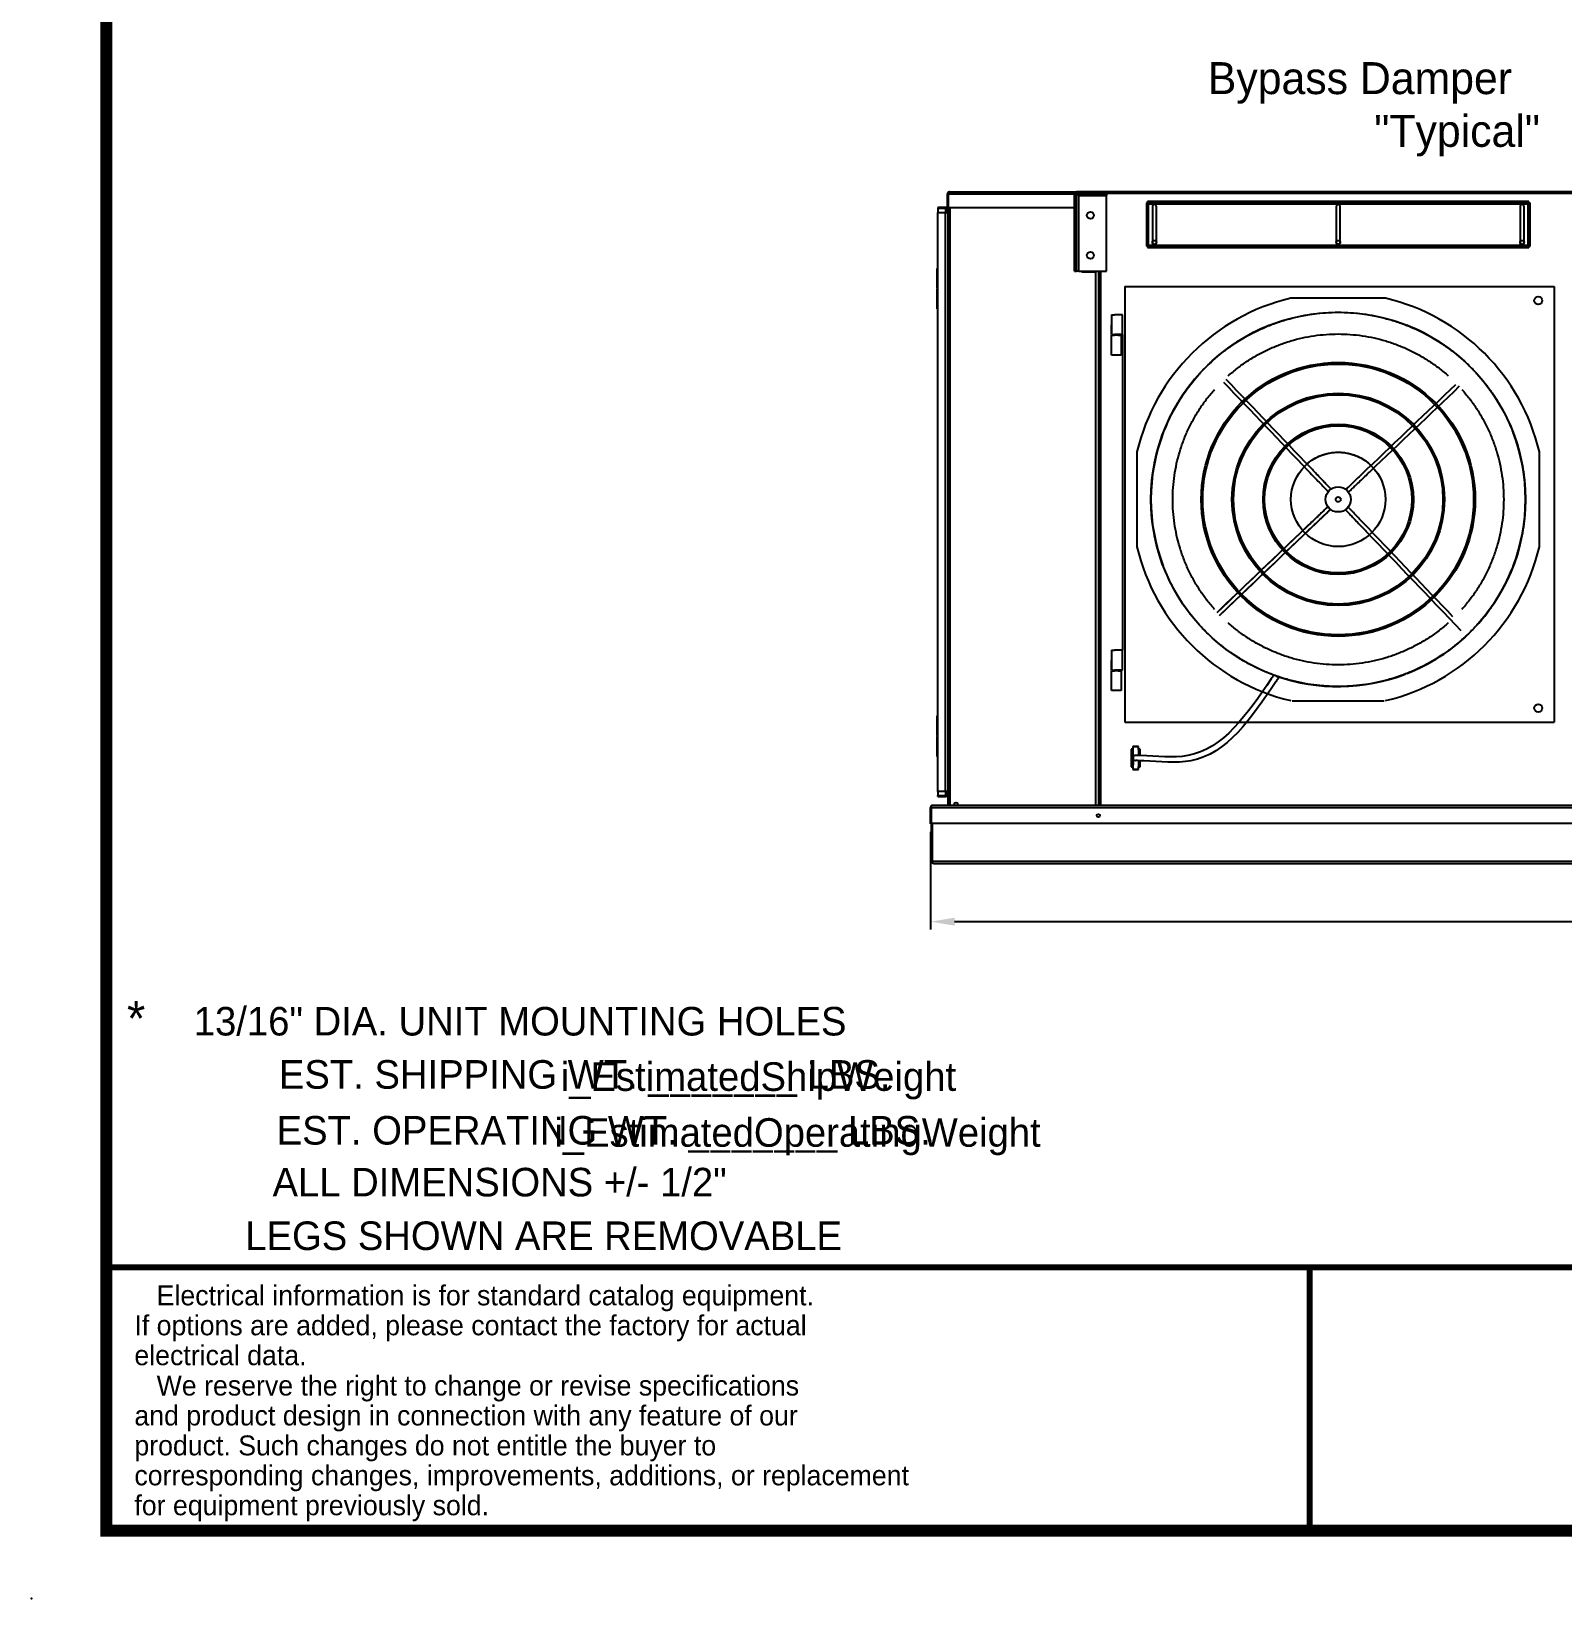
# Model space of a CAD drawing. Header units: inches. Extents: x 547 to 857, y 246 to 442.
# Drawn here: x 547.3 to 643.1, y 245.7 to 343.7 of the extents above; entities that cross this region are included whole.
import ezdxf
from ezdxf.enums import TextEntityAlignment as Align

# ---------------------------------------------------------------- set-up
doc = ezdxf.new("R2010")
doc.units = ezdxf.units.IN
doc.header["$MEASUREMENT"] = 0
doc.header["$PDSIZE"] = -1
doc.dimstyles.new('RAE Solutions', dxfattribs={"dimtxt": 2, "dimasz": 1.5, "dimexe": 0.5, "dimexo": 0.5, "dimgap": 0.5, "dimtad": 0, "dimtih": 1, "dimtoh": 1, "dimdec": 3, "dimrnd": 0.125, "dimzin": 1, "dimdsep": 46, "dimlunit": 5, "dimtxsty": 'Standard', "dimcen": 0.09, "dimadec": 0, "dimazin": 0, "dimtfac": 1, "dimtdec": 3, "dimtofl": 0, "dimtmove": 0, "dimatfit": 3, "dimfxl": 1, "dimtolj": 1, "dimtzin": 1, "dimarcsym": 0})

# ---------------------------------------------------------------- blocks, each defined once
blk = doc.blocks.new('*D211')
at = {"color": 0, "lineweight": -2}
for p, q in [((603.557, 293.643), (603.557, 287.522)), ((714.548, 293.77), (714.548, 287.522)), ((605.057, 288.022), (656.885, 288.022)), ((713.048, 288.022), (661.219, 288.022))]:
    blk.add_line(p, q, dxfattribs=at)
at = {"color": 0}
for points in [[(605.057, 288.272), (605.057, 287.772), (603.557, 288.022)], [(713.048, 288.272), (713.048, 287.772), (714.548, 288.022)]]:
    blk.add_solid(points, dxfattribs=at)
at = {"layer": 'Defpoints', "color": 0}
for p in [(714.548, 294.27), (603.557, 294.143), (714.548, 288.022)]:
    blk.add_point(p, dxfattribs=at)
at = {"color": 0, "insert": (659.052, 288.022), "char_height": 2, "attachment_point": 5}
blk.add_mtext('\\A1;111', dxfattribs=at)

msp = doc.modelspace()

# ---------------------------------------------------------------- linework, layer by layer
at = {"linetype": 'Continuous', "lineweight": 25}
for p, q in [((604.5953, 333.5552), (604.6453, 333.5552)), ((604.5953, 333.5552), (604.5953, 332.6882)), ((604.5953, 333.5552), (604.6453, 333.5552)), ((604.5953, 333.5552), (604.5953, 332.6882)), ((604.6453, 333.5552), (604.6453, 332.6882)), ((604.6453, 333.5552), (604.6524, 333.5552)), ((604.6453, 333.5552), (604.6453, 332.6882)), ((604.6453, 333.5552), (604.6524, 333.5552)), ((604.6524, 333.5552), (604.6524, 332.6882)), ((612.552, 333.5552), (604.6524, 333.5552)), ((604.6524, 333.5552), (604.6524, 332.6882)), ((612.552, 333.5552), (604.6524, 333.5552)), ((604.7283, 333.6882), (612.6891, 333.6882)), ((604.7283, 333.6882), (612.6891, 333.6882)), ((612.552, 333.5882), (612.682, 333.5882)), ((612.552, 329.7253), (612.552, 333.5882)), ((612.552, 333.5882), (612.682, 333.5882)), ((612.552, 329.7253), (612.552, 333.5882)), ((612.682, 329.7253), (612.682, 333.5882)), ((612.682, 329.7253), (612.682, 333.5882)), ((612.6891, 333.5953), (612.6891, 333.7253)), ((612.6891, 333.7253), (614.552, 333.7253)), ((612.6891, 333.5953), (612.6891, 333.7253)), ((612.6891, 333.7253), (614.552, 333.7253)), ((612.6891, 333.5953), (614.552, 333.5953)), ((612.6891, 333.5953), (614.552, 333.5953)), ((612.7532, 333.5552), (612.7197, 333.5552)), ((612.7532, 333.5552), (612.7197, 333.5552)), ((614.552, 333.5953), (614.552, 333.7253)), ((614.552, 333.5953), (614.552, 333.7253)), ((614.552, 333.7253), (703.552, 333.7253)), ((614.552, 333.5953), (614.552, 333.4613)), ((614.552, 333.5953), (614.552, 333.4613)), ((703.552, 333.5923), (614.552, 333.5923)), ((604.0043, 332.7252), (604.0043, 332.6622)), ((604.4833, 332.7252), (604.0043, 332.7252)), ((604.0043, 332.7252), (604.0043, 332.6622)), ((604.4833, 332.7252), (604.0043, 332.7252)), ((604.4833, 332.6622), (604.0043, 332.6622)), ((604.0043, 332.6622), (604.0043, 332.4122)), ((604.4833, 332.6622), (604.0043, 332.6622)), ((604.0043, 332.6622), (604.0043, 332.4122)), ((604.4833, 332.6622), (604.4833, 332.7252)), ((604.4833, 332.6622), (604.4833, 332.7252)), ((604.4833, 332.6622), (604.4833, 332.4122)), ((604.4833, 332.6622), (604.4833, 332.4122)), ((604.5663, 332.4122), (604.5663, 332.6622)), ((604.6034, 332.6622), (604.5663, 332.6622)), ((604.5663, 332.4122), (604.5663, 332.6622)), ((604.6034, 332.6622), (604.5663, 332.6622)), ((604.5953, 332.6882), (604.6453, 332.6882)), ((604.5953, 332.6882), (604.6453, 332.6882)), ((604.6293, 332.6622), (604.6034, 332.6622)), ((604.6293, 332.6622), (604.6034, 332.6622)), ((604.6293, 332.4122), (604.6293, 332.6622)), ((604.6293, 332.4122), (604.6293, 332.6622)), ((604.6453, 295.2813), (604.6453, 332.6882)), ((604.6453, 295.2813), (604.6453, 332.6882)), ((612.552, 332.6882), (604.6524, 332.6882)), ((612.552, 332.6882), (604.6524, 332.6882)), ((604.7783, 295.2813), (604.7783, 332.6882)), ((604.7783, 295.2813), (604.7783, 332.6882)), ((612.816, 333.4613), (612.816, 328.7253)), ((612.816, 333.4613), (614.552, 333.4613)), ((612.816, 333.4613), (612.816, 328.7253)), ((612.816, 333.4613), (614.552, 333.4613)), ((614.552, 328.7253), (614.552, 333.4613)), ((614.552, 328.7253), (614.552, 333.4613)), ((617.052, 333.0061), (617.052, 330.2868)), ((617.102, 333.0061), (617.052, 333.0061)), ((617.102, 333.0061), (617.102, 330.2868)), ((617.1299, 333.034), (617.1299, 333.084)), ((640.9742, 333.084), (617.1299, 333.084)), ((640.9742, 333.034), (617.1299, 333.034)), ((617.185, 332.951), (640.919, 332.951)), ((617.185, 330.342), (617.185, 332.951)), ((617.427, 332.7715), (617.427, 330.5215)), ((617.677, 330.5215), (617.677, 332.7715)), ((628.927, 332.7715), (628.927, 330.5215)), ((629.177, 330.5215), (629.177, 332.7715)), ((640.427, 332.7715), (640.427, 330.5215)), ((640.677, 330.5215), (640.677, 332.7715)), ((640.919, 332.951), (640.919, 330.342)), ((640.9742, 333.034), (640.9742, 333.084)), ((641.002, 333.0061), (641.052, 333.0061)), ((641.002, 330.2868), (641.002, 333.0061)), ((641.052, 330.2868), (641.052, 333.0061)), ((604.0043, 296.1622), (604.0043, 332.4122)), ((604.0043, 332.4122), (604.4833, 332.4122)), ((604.0043, 296.1622), (604.0043, 332.4122)), ((604.0043, 332.4122), (604.4833, 332.4122)), ((604.4833, 296.1622), (604.4833, 332.4122)), ((604.4833, 332.4122), (604.6034, 332.4122)), ((604.4833, 296.1622), (604.4833, 332.4122)), ((604.4833, 332.4122), (604.6034, 332.4122)), ((604.6293, 332.4122), (604.6034, 332.4122)), ((604.6293, 332.4122), (604.6034, 332.4122)), ((604.6293, 332.4122), (604.6293, 296.1622)), ((604.6293, 332.4122), (604.6293, 296.1622)), ((612.552, 329.7253), (612.682, 329.7253)), ((612.552, 328.7253), (612.552, 329.7253)), ((612.552, 329.7253), (612.682, 329.7253)), ((612.552, 328.7253), (612.552, 329.7253)), ((612.682, 328.7253), (612.682, 329.7253)), ((612.682, 328.7253), (612.682, 329.7253)), ((617.102, 330.2868), (617.052, 330.2868)), ((617.1299, 330.259), (617.1299, 330.209)), ((617.1299, 330.259), (640.9742, 330.259)), ((617.1299, 330.209), (640.9742, 330.209)), ((640.919, 330.342), (617.185, 330.342)), ((640.9742, 330.259), (640.9742, 330.209)), ((641.002, 330.2868), (641.052, 330.2868)), ((603.9573, 327.6672), (603.9573, 328.9072)), ((604.0043, 328.9072), (603.9573, 328.9072)), ((603.9573, 327.6672), (603.9573, 328.9072)), ((604.0043, 328.9072), (603.9573, 328.9072)), ((612.552, 328.7253), (612.682, 328.7253)), ((612.552, 328.7253), (612.682, 328.7253)), ((612.816, 328.7253), (612.682, 328.7253)), ((612.816, 328.7253), (612.682, 328.7253)), ((612.816, 328.7253), (614.552, 328.7253)), ((612.816, 328.7253), (614.552, 328.7253)), ((613.0203, 328.7253), (613.0203, 328.6802)), ((613.0203, 328.7253), (613.0203, 328.6802)), ((613.0203, 328.6802), (613.8953, 328.6802)), ((613.0203, 328.6802), (613.8953, 328.6802)), ((613.052, 328.6802), (613.052, 328.7253)), ((613.052, 328.6802), (613.052, 328.7253)), ((613.8953, 328.6802), (613.8953, 328.7253)), ((613.8953, 328.6802), (613.8953, 328.7253)), ((613.8953, 295.2813), (613.8953, 328.6802)), ((613.8953, 295.2813), (613.8953, 328.6802)), ((614.052, 328.7253), (614.052, 295.2813)), ((614.052, 328.7253), (614.052, 295.2813)), ((614.185, 328.7253), (614.185, 295.2813)), ((614.185, 328.7253), (614.185, 295.2813)), ((604.0043, 327.6672), (603.9573, 327.6672)), ((604.0043, 327.6672), (603.9573, 327.6672)), ((603.9578, 326.3647), (603.9578, 327.6047)), ((604.0043, 327.6047), (603.9578, 327.6047)), ((603.9578, 326.3647), (603.9578, 327.6047)), ((604.0043, 327.6047), (603.9578, 327.6047)), ((603.973, 327.6672), (603.973, 327.6047)), ((603.973, 327.6672), (603.973, 327.6047)), ((604.6293, 327.6047), (604.6453, 327.6047)), ((604.6293, 327.6047), (604.6453, 327.6047)), ((615.7148, 327.7632), (615.7148, 300.5132)), ((615.7148, 327.7632), (642.5688, 327.7632)), ((642.5688, 327.7632), (642.5688, 300.5132)), ((626.1745, 327.0455), (626.0841, 327.035)), ((631.9296, 327.0455), (626.1745, 327.0455)), ((632.02, 327.035), (631.9296, 327.0455)), ((604.0043, 326.3647), (603.9578, 326.3647)), ((604.0043, 326.3647), (603.9578, 326.3647)), ((604.6293, 326.3647), (604.6453, 326.3647)), ((604.6293, 326.3647), (604.6453, 326.3647)), ((614.8813, 326.0082), (614.8813, 325.3736)), ((614.8813, 326.0082), (615.0688, 326.0082)), ((615.5688, 326.0082), (615.0688, 326.0082)), ((615.5688, 324.7682), (615.5688, 326.0082)), ((614.8713, 324.7682), (614.8713, 325.3736)), ((614.8713, 325.3736), (614.8813, 325.3736)), ((614.8713, 324.7682), (614.8813, 324.7682)), ((614.8808, 323.4782), (614.8808, 324.7182)), ((614.8808, 324.7182), (615.0683, 324.7182)), ((614.8813, 325.3736), (614.8813, 324.7682)), ((614.8813, 324.7682), (615.0688, 324.7682)), ((614.9278, 324.7682), (614.9278, 324.7182)), ((615.2873, 324.7182), (615.0683, 324.7182)), ((615.5688, 324.7682), (615.0688, 324.7682)), ((615.2873, 324.7182), (615.4748, 324.7182)), ((615.4278, 324.7182), (615.4278, 324.7682)), ((615.4748, 324.7182), (615.4748, 323.4782)), ((615.5688, 324.7682), (615.5688, 305.0082)), ((615.0683, 323.4782), (614.8808, 323.4782)), ((615.2873, 323.4782), (615.0683, 323.4782)), ((615.4748, 323.4782), (615.2873, 323.4782)), ((641.6505, 317.3246), (641.64, 317.415)), ((641.6506, 314.447), (641.6505, 317.3246)), ((616.4535, 314.447), (616.4536, 311.5694)), ((641.6505, 311.5694), (641.6506, 314.447)), ((616.4536, 311.5694), (616.4641, 311.4791)), ((641.64, 311.4791), (641.6505, 311.5694)), ((614.8713, 303.7682), (614.8713, 304.3736)), ((614.8713, 304.3736), (614.8813, 304.3736)), ((614.8813, 305.0082), (614.8813, 304.3736)), ((614.8813, 305.0082), (615.0688, 305.0082)), ((614.8813, 304.3736), (614.8813, 303.7682)), ((615.5688, 305.0082), (615.0688, 305.0082)), ((615.5688, 303.7682), (615.5688, 305.0082)), ((614.8713, 303.7682), (614.8813, 303.7682)), ((614.8808, 302.4782), (614.8808, 303.7182)), ((614.8808, 303.7182), (615.0683, 303.7182)), ((614.8813, 303.7682), (615.0688, 303.7682)), ((614.9278, 303.7682), (614.9278, 303.7182)), ((615.2873, 303.7182), (615.0683, 303.7182)), ((615.5688, 303.7682), (615.0688, 303.7682)), ((615.2873, 303.7182), (615.4748, 303.7182)), ((615.4278, 303.7182), (615.4278, 303.7682)), ((615.4748, 303.7182), (615.4748, 302.4782)), ((615.0683, 302.4782), (614.8808, 302.4782)), ((615.2873, 302.4782), (615.0683, 302.4782)), ((615.4748, 302.4782), (615.2873, 302.4782)), ((626.1745, 301.8486), (631.9296, 301.8486)), ((603.9573, 299.6672), (603.9573, 300.9072)), ((604.0043, 300.9072), (603.9573, 300.9072)), ((603.9573, 299.6672), (603.9573, 300.9072)), ((604.0043, 300.9072), (603.9573, 300.9072)), ((615.7148, 300.5132), (642.5688, 300.5132)), ((604.0043, 299.6672), (603.9573, 299.6672)), ((604.0043, 299.6672), (603.9573, 299.6672)), ((603.9578, 298.3647), (603.9578, 299.6047)), ((604.0043, 299.6047), (603.9578, 299.6047)), ((603.9578, 298.3647), (603.9578, 299.6047)), ((604.0043, 299.6047), (603.9578, 299.6047)), ((603.973, 299.6672), (603.973, 299.6047)), ((603.973, 299.6672), (603.973, 299.6047)), ((604.6293, 299.6047), (604.6453, 299.6047)), ((604.6293, 299.6047), (604.6453, 299.6047)), ((604.0043, 298.3647), (603.9578, 298.3647)), ((604.0043, 298.3647), (603.9578, 298.3647)), ((604.6293, 298.3647), (604.6453, 298.3647)), ((604.6293, 298.3647), (604.6453, 298.3647)), ((616.1053, 298.8067), (616.1053, 297.7217)), ((616.2003, 298.8067), (616.1053, 298.8067)), ((616.1153, 298.8067), (616.1153, 297.9917)), ((616.2103, 298.8067), (616.1153, 298.8067)), ((616.1153, 298.7967), (616.1153, 297.7317)), ((616.2103, 298.7967), (616.1153, 298.7967)), ((616.5603, 298.9817), (616.2003, 298.9817)), ((616.2003, 298.9817), (616.2003, 298.8067)), ((616.5503, 298.9817), (616.2103, 298.9817)), ((616.2103, 298.9817), (616.2103, 298.8067)), ((616.5503, 298.9717), (616.2103, 298.9717)), ((616.2103, 298.9717), (616.2103, 298.7967)), ((616.2103, 298.7967), (616.2103, 297.7317)), ((616.5503, 298.8067), (616.5503, 298.9817)), ((616.5503, 298.7967), (616.5503, 298.9717)), ((616.6453, 298.8067), (616.5503, 298.8067)), ((616.6453, 298.7967), (616.5503, 298.7967)), ((616.5503, 298.7967), (616.5503, 298.4226)), ((616.5603, 298.8067), (616.5603, 298.9817)), ((616.6553, 298.8067), (616.5603, 298.8067)), ((616.6453, 298.4193), (616.6453, 298.8067)), ((616.6453, 298.4193), (616.6453, 298.7967)), ((616.6453, 298.5577), (616.6453, 298.4193)), ((616.6553, 298.419), (616.6553, 298.8067)), ((616.1053, 297.7217), (616.2003, 297.7217)), ((616.1153, 297.9917), (616.2253, 297.9917)), ((616.2253, 297.8417), (616.1153, 297.8417)), ((616.1153, 297.8417), (616.1153, 297.7417)), ((616.1153, 297.7417), (616.2103, 297.7417)), ((616.1153, 297.7317), (616.2103, 297.7317)), ((616.2003, 297.7217), (616.2003, 297.5467)), ((616.2003, 297.5467), (616.5603, 297.5467)), ((616.2103, 297.7417), (616.2103, 297.5667)), ((616.2103, 297.7317), (616.2103, 297.5567)), ((616.2103, 297.5667), (616.5503, 297.5667)), ((616.2103, 297.5567), (616.5503, 297.5567)), ((616.2253, 297.9917), (616.2253, 297.8417)), ((616.5503, 298.098), (616.5503, 297.7317)), ((616.5503, 297.5667), (616.5503, 297.7417)), ((616.5503, 297.7417), (616.6453, 297.7417)), ((616.5503, 297.5567), (616.5503, 297.7317)), ((616.5503, 297.7317), (616.6453, 297.7317)), ((616.5603, 297.7217), (616.6553, 297.7217)), ((616.5603, 297.5467), (616.5603, 297.7217)), ((616.6453, 297.7417), (616.6453, 298.0957)), ((616.6453, 297.7317), (616.6453, 298.0957)), ((616.6553, 297.7217), (616.6553, 298.0954)), ((603.6065, 295.2813), (603.6065, 295.3053)), ((603.6065, 295.3053), (604.6065, 295.3053)), ((603.6065, 295.2813), (603.6065, 295.3053)), ((603.6065, 295.3053), (604.6065, 295.3053)), ((603.6065, 295.1483), (603.6065, 295.2813)), ((714.4975, 295.2813), (603.6065, 295.2813)), ((603.6065, 295.1483), (603.6065, 295.2813)), ((604.369, 295.3018), (603.6895, 295.3018)), ((603.6895, 295.3018), (603.6895, 295.2813)), ((604.369, 295.3018), (603.6895, 295.3018)), ((603.6895, 295.3018), (603.6895, 295.2813)), ((604.4833, 296.1622), (604.0043, 296.1622)), ((604.0043, 296.1622), (604.0043, 295.9122)), ((604.4833, 296.1622), (604.0043, 296.1622)), ((604.0043, 296.1622), (604.0043, 295.9122)), ((604.0043, 295.8492), (604.0043, 295.9122)), ((604.0043, 295.9122), (604.4833, 295.9122)), ((604.0043, 295.8492), (604.0043, 295.9122)), ((604.0043, 295.9122), (604.4833, 295.9122)), ((604.0043, 295.8492), (604.4833, 295.8492)), ((604.0043, 295.8492), (604.4833, 295.8492)), ((604.369, 295.3018), (604.369, 295.2813)), ((604.369, 295.3018), (604.369, 295.2813)), ((604.6034, 296.1622), (604.4833, 296.1622)), ((604.4833, 296.1622), (604.4833, 295.9122)), ((604.6034, 296.1622), (604.4833, 296.1622)), ((604.4833, 296.1622), (604.4833, 295.9122)), ((604.4833, 295.9122), (604.4833, 295.8492)), ((604.4833, 295.9122), (604.4833, 295.8492)), ((604.5663, 295.9122), (604.5663, 296.1622)), ((604.5663, 295.9122), (604.5663, 296.1622)), ((604.6034, 295.9122), (604.5663, 295.9122)), ((604.6034, 295.9122), (604.5663, 295.9122)), ((604.6293, 296.1622), (604.6034, 296.1622)), ((604.6293, 296.1622), (604.6034, 296.1622)), ((604.6293, 295.9122), (604.6034, 295.9122)), ((604.6293, 295.9122), (604.6034, 295.9122)), ((604.6065, 295.2813), (604.6065, 295.3053)), ((604.6065, 295.3053), (604.6453, 295.3053)), ((604.6065, 295.2813), (604.6065, 295.3053)), ((604.6065, 295.3053), (604.6453, 295.3053)), ((604.6293, 295.9122), (604.6293, 296.1622)), ((604.6293, 295.9122), (604.6293, 296.1622)), ((603.5565, 294.1433), (603.5565, 295.1688)), ((603.6065, 295.1688), (603.5565, 295.1688)), ((603.5565, 294.1433), (603.5565, 295.1688)), ((603.6065, 295.1688), (603.5565, 295.1688)), ((603.6065, 294.1563), (603.6065, 295.1483)), ((603.6065, 294.1563), (603.6065, 295.1483)), ((714.4975, 295.1483), (603.6065, 295.1483)), ((603.6065, 294.1433), (603.5565, 294.1433)), ((603.6065, 294.1433), (603.5565, 294.1433)), ((603.6065, 294.1433), (603.6065, 294.1563)), ((603.6065, 294.1433), (603.6065, 294.1563)), ((714.4405, 294.1563), (603.6065, 294.1563)), ((603.6065, 291.8018), (603.6065, 294.1433)), ((603.6065, 291.8018), (603.6065, 294.1433)), ((603.6565, 291.8018), (603.6565, 294.1563)), ((603.6565, 291.8018), (603.6565, 294.1563)), ((603.6636, 291.8018), (603.6636, 294.1563)), ((603.6636, 291.8018), (603.6636, 294.1563)), ((603.6065, 291.8018), (603.6565, 291.8018)), ((603.6065, 291.8018), (603.6565, 291.8018)), ((603.6636, 291.8018), (714.4405, 291.8018)), ((603.7395, 291.6688), (714.3645, 291.6688))]:
    msp.add_line(p, q, dxfattribs=at)
for p, q in [((616.4641, 317.415), (616.4535, 314.447)), ((614.052, 295.1688), (704.052, 295.1688)), ((627.2594, 249.9162), (627.2594, 266.3797))]:
    msp.add_line(p, q)
for points, const_width in [([(551.9978, 249.9162), (853.0442, 249.9162), (853.0442, 438.0702), (551.9978, 438.0702), (551.9978, 249.9162)], 0.7526), ([(627.7043, 266.3797), (551.9978, 266.3797)], 0.3763), ([(853.0442, 266.3797), (627.2594, 266.3797), (627.2594, 249.9162)], 0.3763)]:
    msp.add_lwpolyline(points, dxfattribs=dict(const_width=const_width))
for centre, radius in [((613.552, 332.2253), 0.2188), ((613.552, 332.2253), 0.2188), ((617.552, 330.5342), 0.125), ((629.052, 330.5342), 0.125), ((640.552, 330.5342), 0.125), ((613.552, 329.7253), 0.2188), ((613.552, 329.7253), 0.2188), ((641.5688, 326.8882), 0.25), ((629.052, 314.447), 11.7126), ((629.052, 314.447), 8.5704), ((629.052, 314.447), 8.472), ((629.052, 314.447), 6.6478), ((629.052, 314.447), 6.5493), ((629.052, 314.447), 4.7037), ((629.052, 314.447), 4.6053), ((629.052, 314.447), 0.7874), ((629.052, 314.447), 0.1575), ((629.052, 314.447), 0.1575), ((641.5688, 301.3882), 0.25), ((605.1453, 295.3882), 0.0995), ((605.1453, 295.3882), 0.0995), ((614.052, 294.6563), 0.0995), ((614.052, 294.6563), 0.0995)]:
    msp.add_circle(centre, radius, dxfattribs=at)
msp.add_circle((629.052, 314.447), 2.9528)
for centre, radius, start, end in [((604.4833, 332.5792), 0.146, 34.645215, 90), ((604.4833, 332.5792), 0.146, 34.645215, 90), ((604.4833, 332.5792), 0.083, 0, 90), ((604.4833, 332.5792), 0.083, 0, 90), ((617.552, 332.7715), 0.125, 0, 180), ((629.052, 332.7715), 0.125, 0, 180), ((640.552, 332.7715), 0.125, 0, 180), ((617.552, 330.5215), 0.125, 180, 0), ((629.052, 330.5215), 0.125, 180, 0), ((640.552, 330.5215), 0.125, 180, 0), ((629.052, 314.447), 12.9331, 103.266671, 166.733329), ((629.052, 314.447), 12.9331, 13.266671, 76.733329), ((629.052, 314.447), 11.7147, 111.531341, 134.202639), ((629.052, 314.447), 11.7147, 45.797361, 68.468659), ((629.052, 314.447), 11.7147, 135.797361, 158.468659), ((629.052, 314.447), 11.7147, 159.099945, 200.900055), ((629.052, 314.447), 11.7147, 339.099945, 20.900055), ((629.052, 314.447), 12.9331, 193.266671, 256.733329), ((629.052, 314.447), 12.9331, 283.266671, 346.733329), ((629.052, 314.447), 11.7147, 315.797361, 338.468659), ((629.052, 314.447), 11.7147, 291.531341, 314.202639), ((629.052, 314.447), 11.7147, 250.653346, 290.900055), ((616.3803, 298.2642), 0.1631, 90, 270), ((603.6895, 295.1688), 0.133, 128.613238, 180), ((603.6895, 295.1688), 0.133, 128.613238, 180), ((603.6895, 295.1688), 0.133, 90, 122.235304), ((603.6895, 295.1688), 0.133, 90, 122.235304), ((604.4833, 295.9952), 0.083, 270, 0), ((604.4833, 295.9952), 0.083, 270, 0), ((604.4833, 295.9952), 0.146, 270, 325.354785), ((604.4833, 295.9952), 0.146, 270, 325.354785)]:
    msp.add_arc(centre, radius, start, end, dxfattribs=at)
for points, knots in [([(604.7283, 333.6882), (604.7137, 333.6868), (604.6819, 333.6837), (604.6413, 333.6596), (604.6113, 333.6229), (604.5972, 333.5873), (604.5958, 333.564), (604.5953, 333.5552)], [0, 0, 0, 0, 0.2277354, 0.4961981, 0.6891981, 0.8824378, 1, 1, 1, 1]), ([(604.7283, 333.6882), (604.7137, 333.6868), (604.6819, 333.6837), (604.6413, 333.6596), (604.6113, 333.6229), (604.5972, 333.5873), (604.5958, 333.564), (604.5953, 333.5552)], [0, 0, 0, 0, 0.2277354, 0.4961981, 0.6891981, 0.8824378, 1, 1, 1, 1]), ([(604.656, 333.5958), (604.6559, 333.5957), (604.6509, 333.5891), (604.6466, 333.5744), (604.6456, 333.5604), (604.6453, 333.5552)], [0, 0, 0, 0, 0.01734506, 0.63845093, 1, 1, 1, 1]), ([(604.656, 333.5958), (604.6559, 333.5957), (604.6509, 333.5891), (604.6466, 333.5744), (604.6456, 333.5604), (604.6453, 333.5552)], [0, 0, 0, 0, 0.01734506, 0.63845093, 1, 1, 1, 1]), ([(604.6524, 333.5552), (604.6529, 333.5657), (604.6538, 333.5863), (604.6587, 333.6147), (604.666, 333.6388), (604.6781, 333.6614), (604.6992, 333.6828), (604.7175, 333.6862), (604.7283, 333.6882)], [0, 0, 0, 0, 0.1398597, 0.2740293, 0.4037366, 0.5303409, 0.7251826, 1, 1, 1, 1]), ([(604.6524, 333.5552), (604.6529, 333.5657), (604.6538, 333.5863), (604.6587, 333.6147), (604.666, 333.6388), (604.6781, 333.6614), (604.6992, 333.6828), (604.7175, 333.6862), (604.7283, 333.6882)], [0, 0, 0, 0, 0.1398597, 0.2740293, 0.4037366, 0.5303409, 0.7251826, 1, 1, 1, 1]), ([(612.682, 333.5882), (612.6831, 333.5872), (612.6853, 333.5851), (612.7013, 333.5719), (612.7276, 333.5485), (612.7663, 333.5099), (612.7987, 333.4782), (612.816, 333.4613)], [0, 0, 0, 0, 0.1511523, 0.3020004, 0.4605084, 0.711982, 1, 1, 1, 1]), ([(612.682, 333.5882), (612.6831, 333.5872), (612.6853, 333.5851), (612.7013, 333.5719), (612.7276, 333.5485), (612.7663, 333.5099), (612.7987, 333.4782), (612.816, 333.4613)], [0, 0, 0, 0, 0.1511523, 0.3020004, 0.4605084, 0.711982, 1, 1, 1, 1]), ([(612.816, 333.4613), (612.8055, 333.4788), (612.7843, 333.514), (612.7526, 333.5583), (612.7208, 333.5892), (612.6997, 333.5933), (612.6891, 333.5953)], [0, 0, 0, 0, 0.2499997, 0.4999982, 0.7500043, 1, 1, 1, 1]), ([(612.816, 333.4613), (612.8055, 333.4788), (612.7843, 333.514), (612.7526, 333.5583), (612.7208, 333.5892), (612.6997, 333.5933), (612.6891, 333.5953)], [0, 0, 0, 0, 0.2499997, 0.4999982, 0.7500043, 1, 1, 1, 1]), ([(617.185, 332.951), (617.1749, 332.9553), (617.1546, 332.9638), (617.1282, 332.9767), (617.1095, 332.9896), (617.1026, 332.9994), (617.1021, 333.0049), (617.102, 333.0061)], [0, 0, 0, 0, 0.23320412, 0.4664972, 0.69976316, 0.93304216, 1, 1, 1, 1]), ([(617.1299, 333.034), (617.1342, 333.0329), (617.1428, 333.0307), (617.1556, 333.0139), (617.1685, 332.9896), (617.1783, 332.9668), (617.1838, 332.9539), (617.185, 332.951)], [0, 0, 0, 0, 0.2332227, 0.4664888, 0.6997676, 0.9330417, 1, 1, 1, 1]), ([(640.919, 332.951), (640.9233, 332.9611), (640.9319, 332.9814), (640.9448, 333.0078), (640.9576, 333.0265), (640.9675, 333.0334), (640.973, 333.0339), (640.9742, 333.034)], [0, 0, 0, 0, 0.2332176, 0.4664862, 0.6997632, 0.9330417, 1, 1, 1, 1]), ([(641.002, 333.0061), (641.001, 333.0018), (640.9988, 332.9933), (640.982, 332.9804), (640.9576, 332.9675), (640.9349, 332.9577), (640.9219, 332.9522), (640.919, 332.951)], [0, 0, 0, 0, 0.2332229, 0.4664916, 0.6997641, 0.9330449, 1, 1, 1, 1]), ([(617.102, 330.2868), (617.1031, 330.2911), (617.1053, 330.2997), (617.1221, 330.3125), (617.1465, 330.3254), (617.1692, 330.3352), (617.1821, 330.3407), (617.185, 330.342)], [0, 0, 0, 0, 0.2332183, 0.4664938, 0.6997772, 0.933042, 1, 1, 1, 1]), ([(617.185, 330.342), (617.1808, 330.3318), (617.1722, 330.3116), (617.1593, 330.2852), (617.1464, 330.2664), (617.1366, 330.2595), (617.1311, 330.2591), (617.1299, 330.259)], [0, 0, 0, 0, 0.2332232, 0.4664909, 0.6997687, 0.9330419, 1, 1, 1, 1]), ([(640.9742, 330.259), (640.9699, 330.26), (640.9613, 330.2622), (640.9485, 330.279), (640.9356, 330.3034), (640.9258, 330.3261), (640.9203, 330.3391), (640.919, 330.342)], [0, 0, 0, 0, 0.2332229, 0.4664903, 0.6997614, 0.9330409, 1, 1, 1, 1]), ([(640.919, 330.342), (640.9292, 330.3377), (640.9495, 330.3291), (640.9759, 330.3162), (640.9946, 330.3034), (641.0015, 330.2935), (641.0019, 330.288), (641.002, 330.2868)], [0, 0, 0, 0, 0.233225, 0.4664945, 0.6997631, 0.9330447, 1, 1, 1, 1]), ([(617.3425, 314.447), (617.3473, 314.7025), (617.357, 315.2134), (617.435, 315.9765), (617.5591, 316.7331), (617.7335, 317.4798), (617.956, 318.2136), (618.2261, 318.9313), (618.5426, 319.6297), (618.9041, 320.306), (619.309, 320.9571), (619.7556, 321.5804), (620.2421, 322.1732), (620.7662, 322.7328), (621.3259, 323.257), (621.9186, 323.7435), (622.5419, 324.1901), (623.1931, 324.595), (623.8694, 324.9565), (624.5678, 325.2729), (625.2855, 325.5431), (626.0192, 325.7656), (626.766, 325.9398), (627.5226, 326.0647), (628.2857, 326.1398), (629.052, 326.1649), (629.8184, 326.1398), (630.5815, 326.0647), (631.3381, 325.9398), (632.0849, 325.7656), (632.8186, 325.5431), (633.5363, 325.2729), (634.2347, 324.9565), (634.911, 324.595), (635.5622, 324.1901), (636.1854, 323.7435), (636.7782, 323.257), (637.3378, 322.7328), (637.862, 322.1732), (638.3485, 321.5804), (638.7951, 320.9571), (639.2, 320.306), (639.5615, 319.6297), (639.878, 318.9313), (640.1481, 318.2136), (640.3706, 317.4798), (640.5449, 316.7331), (640.6691, 315.9765), (640.7471, 315.2134), (640.7567, 314.7025), (640.7616, 314.447)], [0, 0, 0, 0, 0.0208333, 0.0416667, 0.0625, 0.0833333, 0.1041667, 0.125, 0.1458333, 0.1666667, 0.1875, 0.2083334, 0.2291667, 0.25, 0.2708334, 0.2916666, 0.3125, 0.3333333, 0.3541667, 0.375, 0.3958333, 0.4166666, 0.4375001, 0.4583333, 0.4791667, 0.5, 0.5208333, 0.5416667, 0.5625, 0.5833334, 0.6041667, 0.625, 0.6458334, 0.6666667, 0.6875, 0.7083334, 0.7291667, 0.75, 0.7708333, 0.7916667, 0.8125, 0.8333333, 0.8541667, 0.875, 0.8958333, 0.9166667, 0.9375, 0.9583333, 0.9791667, 1, 1, 1, 1]), ([(622.1648, 322.1758), (622.3558, 322.339), (622.7379, 322.6653), (623.3542, 323.1003), (623.9981, 323.4924), (624.6694, 323.8358), (625.3638, 324.1297), (626.0777, 324.3723), (626.8074, 324.5623), (627.549, 324.6988), (628.2985, 324.7809), (629.052, 324.8084), (629.8056, 324.7809), (630.5551, 324.6988), (631.2967, 324.5623), (632.0264, 324.3723), (632.7403, 324.1297), (633.4347, 323.8358), (634.106, 323.4924), (634.7499, 323.1003), (635.3662, 322.6653), (635.7483, 322.339), (635.9393, 322.1758)], [0, 0, 0, 0, 0.04999991, 0.09999992, 0.14999988, 0.19999993, 0.25, 0.30000004, 0.35000001, 0.40000012, 0.45000007, 0.49999985, 0.54999995, 0.5999999, 0.65000001, 0.69999997, 0.75000002, 0.80000009, 0.85, 0.89999996, 0.94999997, 1, 1, 1, 1]), ([(621.8722, 321.7894), (623.6285, 319.9515), (625.3849, 318.1136), (627.1412, 316.2757), (627.2517, 316.16), (627.4672, 315.9345), (627.7871, 315.5998), (628.0231, 315.3528), (628.1802, 315.1884), (628.2587, 315.1062), (628.343, 315.0181), (628.401, 314.9573), (628.4336, 314.9232)], [-4.0819958, -4.0819958, -4.0819958, -4.0819958, 0, 0, 0, 0.2569054, 0.5009392, 0.742315, 0.8045877, 0.8653534, 0.9244711, 1, 1, 1, 1]), ([(628.6041, 315.0867), (628.5796, 315.1124), (628.5244, 315.1702), (628.4385, 315.26), (628.3465, 315.3563), (628.2536, 315.4535), (628.1596, 315.5519), (627.9988, 315.7201), (627.7713, 315.9583), (627.5216, 316.2195), (627.3694, 316.3788), (627.3155, 316.4352), (627.3155, 316.4352), (627.3155, 316.4352), (627.3155, 316.4352), (625.5571, 318.2759), (623.7987, 320.1166), (622.0403, 321.9574)], [0, 0, 0, 0, 0.0569934, 0.1284733, 0.1996553, 0.2712092, 0.3445962, 0.4184681, 0.6452378, 0.8743866, 1, 1, 1, 1, 1, 1, 5.101091, 5.101091, 5.101091, 5.101091]), ([(618.6998, 314.447), (618.7051, 314.6982), (618.7157, 315.2006), (618.8009, 315.9501), (618.9366, 316.6917), (619.1268, 317.4213), (619.3693, 318.1353), (619.6633, 318.8296), (620.0067, 319.501), (620.3988, 320.1449), (620.8338, 320.7612), (621.1601, 321.1432), (621.3233, 321.3343)], [0, 0, 0, 0, 0.1, 0.2, 0.3, 0.4000001, 0.5, 0.6000001, 0.7000001, 0.8000001, 0.9000001, 1, 1, 1, 1]), ([(636.3943, 321.6269), (634.554, 319.8682), (632.7136, 318.1095), (630.8733, 316.3508), (630.7601, 316.2426), (630.537, 316.0295), (630.2048, 315.712), (629.9578, 315.476), (629.7934, 315.3189), (629.7112, 315.2403), (629.6248, 315.1577), (629.5657, 315.1012), (629.5333, 315.0703)], [-4.1105294, -4.1105294, -4.1105294, -4.1105294, 0, 0, 0, 0.2528246, 0.4982351, 0.7409713, 0.8035953, 0.8647041, 0.924154, 0.9963735, 0.9963735, 0.9963735, 0.9963735]), ([(629.6965, 314.8995), (629.7205, 314.9225), (629.7768, 314.9762), (629.865, 315.0605), (629.9613, 315.1526), (630.0585, 315.2455), (630.1569, 315.3395), (630.3251, 315.5002), (630.5633, 315.7278), (630.8256, 315.9785), (630.986, 316.1318), (631.0434, 316.1867), (631.0434, 316.1867), (631.0434, 316.1867), (631.0434, 316.1867), (632.9111, 317.9726), (634.7787, 319.7586), (636.6463, 321.5445)], [0.0036723, 0.0036723, 0.0036723, 0.0036723, 0.0570282, 0.1283208, 0.1993194, 0.2706881, 0.3438843, 0.4175641, 0.6437447, 0.8722989, 1, 1, 1, 1, 1, 1, 5.1531428, 5.1531428, 5.1531428, 5.1531428]), ([(636.7808, 321.3343), (636.944, 321.1432), (637.2703, 320.7612), (637.7053, 320.1449), (638.0974, 319.501), (638.4408, 318.8296), (638.7348, 318.1353), (638.9773, 317.4213), (639.1675, 316.6917), (639.3031, 315.9501), (639.3884, 315.2006), (639.399, 314.6982), (639.4042, 314.447)], [0, 0, 0, 0, 0.1, 0.1999999, 0.3, 0.4, 0.5, 0.6, 0.7, 0.8, 0.9, 1, 1, 1, 1]), ([(627.1002, 316.6604), (627.1697, 316.7193), (627.3179, 316.8451), (627.5692, 317.0062), (627.8453, 317.148), (628.1353, 317.2596), (628.4352, 317.3398), (628.7419, 317.3904), (628.9487, 317.3966), (629.052, 317.3998)], [0, 0, 0, 0, 0.1279186, 0.2732661, 0.4186119, 0.5639605, 0.7093065, 0.8546544, 1, 1, 1, 1]), ([(629.052, 317.3998), (629.1554, 317.3967), (629.3622, 317.3904), (629.6689, 317.3398), (629.9689, 317.2597), (630.2586, 317.1478), (630.5355, 317.0068), (630.7943, 316.8359), (630.9838, 316.6887), (631.0784, 316.5915), (631.1009, 316.5684)], [0, 0, 0, 0, 0.1367586, 0.2735174, 0.4102743, 0.5470337, 0.6837905, 0.8205489, 0.9573069, 1, 1, 1, 1]), ([(640.7616, 314.447), (640.7567, 314.1916), (640.7471, 313.6806), (640.6691, 312.9175), (640.5449, 312.161), (640.3706, 311.4142), (640.1481, 310.6804), (639.878, 309.9628), (639.5615, 309.2643), (639.2, 308.5881), (638.7951, 307.9369), (638.3485, 307.3136), (637.862, 306.7209), (637.3378, 306.1612), (636.7782, 305.6371), (636.1854, 305.1506), (635.5622, 304.704), (634.911, 304.299), (634.2347, 303.9376), (633.5363, 303.6211), (632.8186, 303.351), (632.0849, 303.1284), (631.3381, 302.9543), (630.5815, 302.8294), (629.8184, 302.7542), (629.052, 302.7291), (628.2857, 302.7542), (627.5226, 302.8294), (626.766, 302.9543), (626.0192, 303.1284), (625.2855, 303.351), (624.5678, 303.6211), (623.8694, 303.9376), (623.1931, 304.299), (622.5419, 304.704), (621.9186, 305.1506), (621.3259, 305.6371), (620.7662, 306.1612), (620.2421, 306.7209), (619.7556, 307.3136), (619.309, 307.9369), (618.9041, 308.5881), (618.5426, 309.2643), (618.2261, 309.9628), (617.956, 310.6804), (617.7335, 311.4142), (617.5591, 312.161), (617.435, 312.9175), (617.357, 313.6806), (617.3473, 314.1916), (617.3425, 314.447)], [0, 0, 0, 0, 0.0208333, 0.0416667, 0.0625, 0.0833333, 0.1041667, 0.125, 0.1458333, 0.1666667, 0.1875, 0.2083333, 0.2291667, 0.25, 0.2708333, 0.2916666, 0.3125, 0.3333333, 0.3541666, 0.375, 0.3958333, 0.4166666, 0.4375, 0.4583333, 0.4791667, 0.5, 0.5208333, 0.5416667, 0.5624999, 0.5833334, 0.6041667, 0.625, 0.6458333, 0.6666667, 0.6875, 0.7083334, 0.7291666, 0.75, 0.7708333, 0.7916666, 0.8125, 0.8333333, 0.8541667, 0.875, 0.8958333, 0.9166667, 0.9375, 0.9583333, 0.9791667, 1, 1, 1, 1]), ([(621.3233, 307.5598), (621.1601, 307.7508), (620.8338, 308.1329), (620.3988, 308.7492), (620.0067, 309.3931), (619.6633, 310.0644), (619.3693, 310.7588), (619.1268, 311.4727), (618.9366, 312.2024), (618.8009, 312.944), (618.7157, 313.6935), (618.7051, 314.1959), (618.6998, 314.447)], [0, 0, 0, 0, 0.0999999, 0.1999999, 0.2999999, 0.3999999, 0.5, 0.5999999, 0.7, 0.8, 0.9, 1, 1, 1, 1]), ([(628.4125, 313.9993), (628.3868, 313.9747), (628.329, 313.9194), (628.2391, 313.8335), (628.1427, 313.7415), (628.0455, 313.6486), (627.9471, 313.5545), (627.779, 313.3938), (627.5408, 313.1662), (627.2794, 312.9164), (627.1199, 312.764), (627.0634, 312.71), (625.1956, 310.9251), (623.3279, 309.1402), (621.4601, 307.3553)], [0, 0, 0, 0, 0.0571103, 0.1285494, 0.1996939, 0.2712092, 0.3445558, 0.4183871, 0.6450323, 0.874058, 1, 1, 1, 5.1585115, 5.1585115, 5.1585115, 5.1585115]), ([(636.2319, 307.1047), (634.4751, 308.9432), (632.7182, 310.7816), (630.9614, 312.62), (630.8513, 312.7351), (630.6363, 312.9601), (630.317, 313.2943), (630.081, 313.5413), (629.9239, 313.7057), (629.8454, 313.7878), (629.7613, 313.8758), (629.7033, 313.9364), (629.6709, 313.9704)], [-4.0895412, -4.0895412, -4.0895412, -4.0895412, 0, 0, 0, 0.2561027, 0.5005159, 0.7422669, 0.8046364, 0.8654965, 0.9247061, 1, 1, 1, 1]), ([(639.4042, 314.447), (639.399, 314.1959), (639.3884, 313.6935), (639.3031, 312.944), (639.1675, 312.2024), (638.9773, 311.4727), (638.7348, 310.7588), (638.4408, 310.0644), (638.0974, 309.3931), (637.7053, 308.7492), (637.2703, 308.1329), (636.944, 307.7508), (636.7808, 307.5598)], [0, 0, 0, 0, 0.10000001, 0.20000001, 0.30000005, 0.40000004, 0.49999999, 0.59999998, 0.70000005, 0.80000007, 0.90000005, 1, 1, 1, 1]), ([(621.6234, 307.1847), (623.49, 308.9685), (625.3566, 310.7522), (627.2232, 312.536), (627.3389, 312.6466), (627.5645, 312.8622), (627.8993, 313.182), (628.1463, 313.4181), (628.3107, 313.5752), (628.3928, 313.6537), (628.4807, 313.7377), (628.5411, 313.7954), (628.5749, 313.8277)], [-4.1481599, -4.1481599, -4.1481599, -4.1481599, 0, 0, 0, 0.2572, 0.5013761, 0.7428914, 0.8052003, 0.8660018, 0.9251526, 1, 1, 1, 1]), ([(629.4997, 313.8076), (629.5243, 313.7819), (629.5796, 313.724), (629.6655, 313.6341), (629.7576, 313.5377), (629.8505, 313.4405), (629.9445, 313.3421), (630.1053, 313.174), (630.3328, 312.9358), (630.583, 312.674), (630.7357, 312.5142), (630.7901, 312.4573), (632.7708, 310.3846), (634.7514, 308.312), (636.732, 306.2393)], [0, 0, 0, 0, 0.057144, 0.1285215, 0.1996015, 0.2710529, 0.3443346, 0.4181006, 0.6445454, 0.8733658, 1, 1, 1, 5.6105371, 5.6105371, 5.6105371, 5.6105371]), ([(635.9393, 306.7183), (635.7483, 306.5551), (635.3662, 306.2288), (634.7499, 305.7938), (634.106, 305.4017), (633.4347, 305.0582), (632.7403, 304.7643), (632.0264, 304.5218), (631.2967, 304.3317), (630.5551, 304.1953), (629.8056, 304.1131), (629.052, 304.0857), (628.2985, 304.1131), (627.549, 304.1953), (626.8074, 304.3317), (626.0777, 304.5218), (625.3638, 304.7643), (624.6694, 305.0582), (623.9981, 305.4017), (623.3542, 305.7938), (622.7379, 306.2288), (622.3558, 306.5551), (622.1648, 306.7183)], [0, 0, 0, 0, 0.05000005, 0.10000004, 0.15000001, 0.19999991, 0.24999998, 0.30000002, 0.35, 0.4000001, 0.45000005, 0.50000015, 0.54999993, 0.59999988, 0.64999998, 0.69999996, 0.75000001, 0.80000007, 0.85000011, 0.90000008, 0.95000007, 1, 1, 1, 1]), ([(625.3557, 303.3308), (625.3274, 303.289), (625.2991, 303.2473), (625.2708, 303.2056), (625.2708, 303.2056), (625.2708, 303.2056), (625.2708, 303.2056), (625.2462, 303.1692), (625.2216, 303.1329), (625.197, 303.0966), (625.1803, 303.072), (625.1636, 303.0474), (625.147, 303.0227), (623.6182, 300.7664), (621.4682, 297.593), (617.7123, 298.0692), (616.5478, 298.0987), (616.3758, 298.1011)], [-0.3298403, -0.3298403, -0.3298403, -0.3298403, -0.195731, -0.195731, -0.195731, -0.195731, -0.195731, -0.195731, -0.079089, -0.079089, -0.079089, 0, 0, 0, 7.2472697, 10.1929424, 10.7060179, 10.7060179, 10.7060179, 10.7060179]), ([(625.0225, 303.4494), (624.9954, 303.4093), (624.9682, 303.3692), (624.941, 303.3291), (624.9167, 303.2932), (624.8924, 303.2573), (624.868, 303.2215), (624.8671, 303.2201), (624.8661, 303.2187), (624.8652, 303.2173), (623.3667, 301.0067), (621.2272, 297.9292), (617.5899, 298.3904), (616.4879, 298.4248), (616.3803, 298.4273)], [-0.1037755, -0.1037755, -0.1037755, -0.1037755, 0.0250348, 0.0250348, 0.0250348, 0.1403463, 0.1403463, 0.1403463, 0.1448443, 0.1448443, 0.1448443, 7.2472697, 10.1929424, 10.5128293, 10.5128293, 10.5128293, 10.5128293]), ([(603.7395, 291.6688), (603.7247, 291.6702), (603.6926, 291.6734), (603.6526, 291.6975), (603.6229, 291.7336), (603.6086, 291.7689), (603.6071, 291.7923), (603.6065, 291.8018)], [0, 0, 0, 0, 0.2307479, 0.4984397, 0.6861954, 0.8736402, 1, 1, 1, 1]), ([(603.7395, 291.6688), (603.7247, 291.6702), (603.6926, 291.6734), (603.6526, 291.6975), (603.6229, 291.7336), (603.6086, 291.7689), (603.6071, 291.7923), (603.6065, 291.8018)], [0, 0, 0, 0, 0.2307479, 0.4984397, 0.6861954, 0.8736402, 1, 1, 1, 1]), ([(603.6685, 291.7591), (603.6683, 291.7593), (603.6633, 291.7656), (603.6582, 291.7808), (603.657, 291.7955), (603.6565, 291.8018)], [0, 0, 0, 0, 0.0213434, 0.5824645, 1, 1, 1, 1]), ([(603.6685, 291.7591), (603.6683, 291.7593), (603.6633, 291.7656), (603.6582, 291.7808), (603.657, 291.7955), (603.6565, 291.8018)], [0, 0, 0, 0, 0.0213434, 0.5824645, 1, 1, 1, 1]), ([(603.6636, 291.8018), (603.6646, 291.7907), (603.6663, 291.7697), (603.6721, 291.7348), (603.6831, 291.7027), (603.7087, 291.6753), (603.7279, 291.6712), (603.7395, 291.6688)], [0, 0, 0, 0, 0.1482896, 0.2809185, 0.5008019, 0.69753, 1, 1, 1, 1]), ([(603.6636, 291.8018), (603.6646, 291.7907), (603.6663, 291.7697), (603.6721, 291.7348), (603.6831, 291.7027), (603.7087, 291.6753), (603.7279, 291.6712), (603.7395, 291.6688)], [0, 0, 0, 0, 0.1482896, 0.2809185, 0.5008019, 0.69753, 1, 1, 1, 1])]:
    msp.add_open_spline(points, degree=3, knots=knots, dxfattribs=at)
for points in [[(628.4073, 313.995), (626.1183, 311.8089), (623.8292, 309.6229), (621.5402, 307.4368)], [(621.7099, 307.267), (623.9969, 309.4526), (626.2839, 311.6382), (628.5709, 313.8238)]]:
    msp.add_open_spline(points, degree=3, dxfattribs=at)
msp.add_point((547.3035, 245.6553))

# ---------------------------------------------------------------- texts
for s, p in [('Bypass Damper', (620.8986, 339.8108)), (' "Typical"', (630.5624, 336.5108))]:
    msp.add_text(s, height=2, dxfattribs=at).set_placement(p)
for s, height, p in [('*', 2.1998, (553.8576, 280.8671)), ('EST. SHIPPING WT. _______ LBS.', 1.787463, (581.9184, 277.5684)), ('i_EstimatedShipWeight', 1.789514, (592.7827, 277.4318)), ('EST. OPERATING WT. _______ LBS.', 1.787463, (583.1053, 274.072)), ('i_EstimatedOperatingWeight', 1.787463, (595.2285, 273.9354)), ('ALL DIMENSIONS +/- 1/2"', 1.787463, (576.5967, 270.828)), ('LEGS SHOWN ARE REMOVABLE', 1.787463, (579.3476, 267.473))]:
    msp.add_text(s, height=height).set_placement(p, align=Align.CENTER)
msp.add_text('13/16" DIA. UNIT MOUNTING HOLES', height=1.787463).set_placement((557.4646, 280.898))
at = {"lineweight": 25}
for s, p in [('   Electrical information is for standard catalog equipment.', (553.7485, 264.01)), ('If options are added, please contact the factory for actual', (553.7485, 262.1369)), ('electrical data.', (553.7485, 260.2637)), ('   We reserve the right to change or revise specifications', (553.7485, 258.367)), ('and product design in connection with any feature of our', (553.7485, 256.4938)), ('product. Such changes do not entitle the buyer to', (553.7485, 254.6207)), ('corresponding changes, improvements, additions, or replacement ', (553.7485, 252.7475)), ('for equipment previously sold.', (553.7485, 250.8744))]:
    msp.add_text(s, height=1.248763, dxfattribs=at).set_placement(p)

# ---------------------------------------------------------------- dimensions: what is measured, and where the dimension line sits
dim = msp.add_linear_dim(base=(714.5475, 288.0222), p1=(603.5565, 294.1433), p2=(714.5475, 294.2705), dimstyle='RAE Solutions')
dim.commit()
dim.dimension.update_dxf_attribs({"geometry": '*D211', "text_midpoint": (659.052, 288.0222)})

doc.saveas('drawing.dxf')
